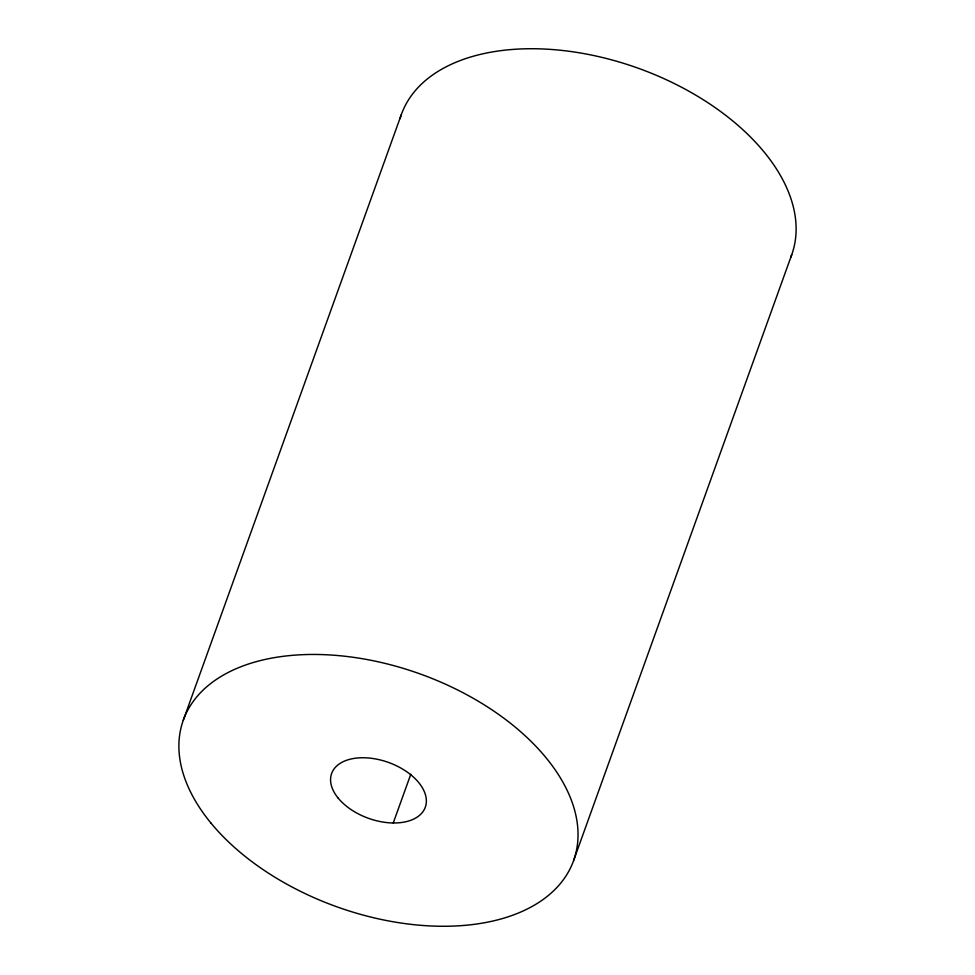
<?xml version="1.0" encoding="UTF-8"?>
<svg xmlns="http://www.w3.org/2000/svg" width="975" height="975" viewBox="0 0 975 975"><rect width="100%" height="100%" fill="white"/><g stroke="black" fill="none" stroke-linecap="round" stroke-linejoin="round"><path stroke-width="1.46" d="M183.263 720.318L401.334 114.587M393.254 822.973L410.792 774.247M573.666 860.413L791.737 254.682M399.982 118.755A207.395 123.654 19.8 0 1 636.931 67.763A207.395 123.654 19.8 0 1 790.713 257.412M211.051 823.18A207.395 123.654 19.8 0 0 556.262 888.164A207.395 123.654 19.8 0 0 368.075 659.734A207.395 123.654 19.8 0 0 211.051 823.18M338.288 798.245A49.774 29.677 19.8 0 0 421.139 813.832A49.774 29.677 19.8 0 0 375.972 759.013A49.774 29.677 19.8 0 0 338.288 798.245"/></g></svg>
